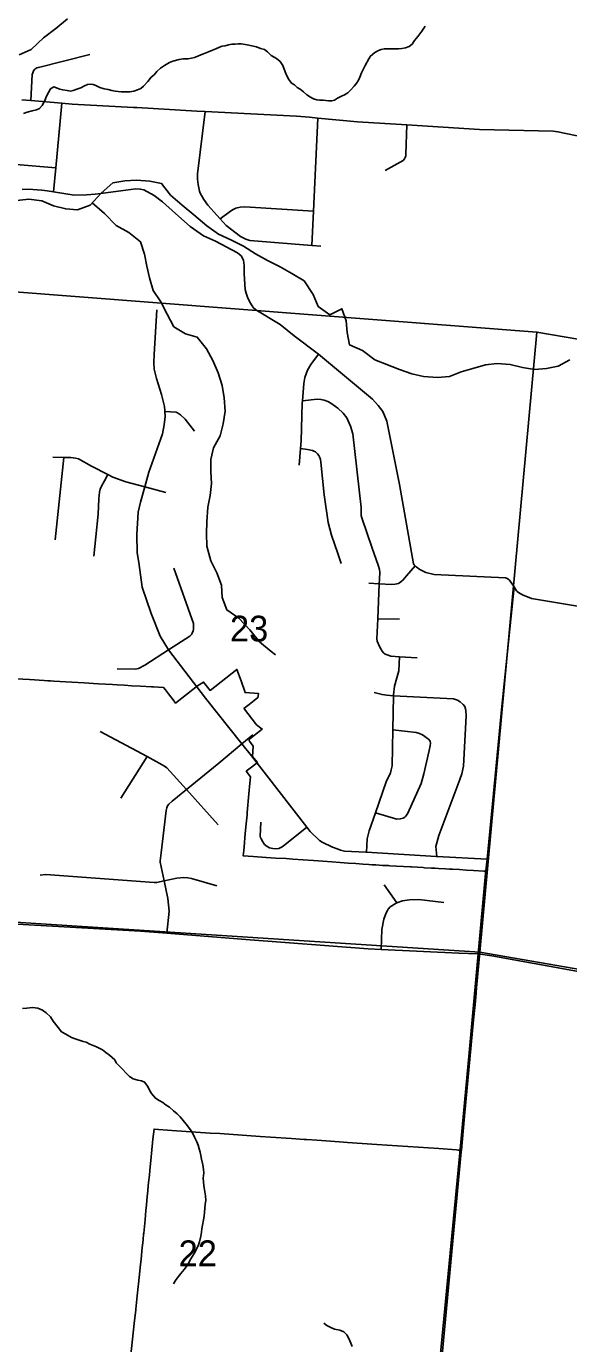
# Model space of a CAD drawing. Extents: x -18.8 to 34, y 0 to 22.
# Drawn here: x 26.735 to 27.616, y 18.608 to 20.748 of the extents above; entities that cross this region are included whole.
import ezdxf

# ---------------------------------------------------------------- set-up
doc = ezdxf.new("R2010")
doc.units = 0
for name, color, linetype in [('GM_X_City_Street', 7, 'Continuous'), ('GM_X_Corporation', 7, 'Continuous'), ('GM_X_County_Road', 7, 'Continuous'), ('GM_X_Minor_River', 7, 'Continuous'), ('GM_X_Section', 7, 'Continuous'), ('GM_X_Section_Text', 7, 'Continuous')]:
    doc.layers.add(name, color=color, linetype=linetype)

msp = doc.modelspace()

# ---------------------------------------------------------------- linework, layer by layer
at = {"layer": 'GM_X_City_Street'}
for p, q in [((26.7816, 19.914), (26.7953, 20.0478)), ((27.3406, 19.785), (27.3053, 19.7857)), ((26.8879, 19.4946), (26.931, 19.5619)), ((27.3362, 19.3242), (27.3157, 19.3537))]:
    msp.add_line(p, q, dxfattribs=at)
for points in [[(26.7421, 20.6275), (26.7443, 20.6701), (26.745, 20.6724), (26.7465, 20.6759), (26.7485, 20.6787), (26.7515, 20.6806), (26.7543, 20.6814), (26.8376, 20.7022)], [(26.7787, 20.4793), (26.7824, 20.5182), (26.7921, 20.6234)], [(27.213, 20.3913), (27.1982, 20.3924), (27.0979, 20.4004), (27.0911, 20.4022), (27.0826, 20.4068), (27.0594, 20.4249), (27.0496, 20.4356), (27.0293, 20.4578), (27.0228, 20.4667), (27.0172, 20.4769), (27.016, 20.4803), (27.0136, 20.4915), (27.0126, 20.4997), (27.0125, 20.5087), (27.0252, 20.6099)], [(27.1982, 20.3924), (27.2009, 20.4481), (27.2082, 20.5992)], [(27.3177, 20.5141), (27.3466, 20.5303), (27.349, 20.5327), (27.3502, 20.5352), (27.3508, 20.5376), (27.3512, 20.5405), (27.3528, 20.5881)], [(26.5012, 20.55), (26.5322, 20.5479), (26.5939, 20.5425), (26.6559, 20.5293), (26.7182, 20.5238), (26.7824, 20.5182)], [(26.7276, 20.4833), (26.7375, 20.4837), (26.7595, 20.4823), (26.7683, 20.4809), (26.7787, 20.4793), (26.8123, 20.474), (26.8321, 20.4746), (26.8464, 20.4757), (26.8512, 20.4761), (26.8882, 20.481), (26.9123, 20.4841), (26.9196, 20.4838), (26.9255, 20.4824), (26.9422, 20.4733), (26.9558, 20.4632), (26.9767, 20.4444), (27.0008, 20.4229), (27.0226, 20.4079), (27.0416, 20.399), (27.0777, 20.3804), (27.0835, 20.3752), (27.0874, 20.3685), (27.0885, 20.3594), (27.0887, 20.3461), (27.0903, 20.3205), (27.0917, 20.3145), (27.0936, 20.3082), (27.0959, 20.3031), (27.0985, 20.2985), (27.1033, 20.2916), (27.1075, 20.2875), (27.1471, 20.2637), (27.1695, 20.2452), (27.2093, 20.2154), (27.297, 20.1428), (27.306, 20.1321), (27.3139, 20.1223), (27.3201, 20.1068), (27.3408, 20.004), (27.3634, 19.8752), (27.3644, 19.8733), (27.3662, 19.8716), (27.3676, 19.8703), (27.374, 19.866), (27.3833, 19.8611), (27.3969, 19.8578), (27.5129, 19.8524), (27.5145, 19.8518), (27.5166, 19.8505), (27.5192, 19.8484), (27.5206, 19.8468), (27.526, 19.8393), (27.527, 19.8376), (27.531, 19.8312), (27.5317, 19.8303), (27.5359, 19.8274), (27.5405, 19.8246), (27.5551, 19.8187), (27.7143, 19.7924)], [(27.0496, 20.4356), (27.0661, 20.4478), (27.0706, 20.4507), (27.075, 20.4527), (27.0821, 20.4543), (27.0896, 20.4548), (27.2009, 20.4481)], [(27.0255, 19.6571), (26.9657, 19.7352), (26.9519, 19.7576), (26.9375, 19.7944), (26.923, 19.8372), (26.9172, 19.8774), (26.9148, 19.8931), (26.9142, 19.9228), (26.9165, 19.9592), (26.9202, 19.975), (26.927, 19.9999), (26.9337, 20.0242), (26.947, 20.0619), (26.9557, 20.0864), (26.9586, 20.1011), (26.9599, 20.1143), (26.9597, 20.1227), (26.9596, 20.1239), (26.9591, 20.1307), (26.9539, 20.1503), (26.9459, 20.1762), (26.9425, 20.1915), (26.9417, 20.2022), (26.9422, 20.2151), (26.9468, 20.2875)], [(27.178, 20.0353), (27.18, 20.0622), (27.1809, 20.0748), (27.1827, 20.1359), (27.1831, 20.1401), (27.1856, 20.1681), (27.1868, 20.1776), (27.1911, 20.1895), (27.1968, 20.1988), (27.2093, 20.2154)], [(27.3694, 19.7225), (27.341, 19.7242), (27.3266, 19.7251), (27.3221, 19.7267), (27.3176, 19.7285), (27.315, 19.7306), (27.3125, 19.7333), (27.3083, 19.7407), (27.3046, 19.7495), (27.3039, 19.7535), (27.3053, 19.7857), (27.3077, 19.8425), (27.308, 19.8502), (27.3089, 19.8616), (27.3083, 19.8661), (27.3063, 19.8728), (27.2961, 19.9006), (27.2794, 19.9498), (27.2786, 19.9538), (27.2784, 19.9667), (27.2648, 20.0861), (27.2613, 20.0987), (27.255, 20.1123), (27.2492, 20.1197), (27.2405, 20.1281), (27.2291, 20.1362), (27.2245, 20.1387), (27.2186, 20.1407), (27.213, 20.1421), (27.2069, 20.1428), (27.1831, 20.1401)], [(26.9597, 20.1227), (26.9781, 20.1215), (26.9803, 20.1205), (26.9851, 20.1171), (26.9928, 20.1099), (27.0079, 20.0906)], [(27.246, 19.8754), (27.2406, 19.8916), (27.2305, 19.9217), (27.225, 19.9424), (27.2185, 19.9872), (27.2132, 20.0403), (27.2122, 20.0443), (27.2109, 20.0487), (27.2095, 20.0513), (27.2077, 20.0538), (27.2041, 20.0568), (27.2018, 20.0581), (27.1996, 20.0591), (27.1913, 20.0606), (27.18, 20.0622)], [(26.7778, 20.0481), (26.7953, 20.0478), (26.8067, 20.0476), (26.8143, 20.0469), (26.8191, 20.0455), (26.8406, 20.0336), (26.867, 20.0199), (26.8752, 20.0157), (26.8961, 20.008), (26.927, 19.9999), (26.9611, 19.9911)], [(26.8443, 19.8874), (26.8475, 19.9188), (26.8513, 19.9555), (26.8524, 19.9809), (26.8533, 19.9916), (26.8545, 19.9962), (26.8567, 20.0013), (26.8616, 20.0098), (26.867, 20.0199)], [(26.8824, 19.7043), (26.9113, 19.7039), (26.917, 19.7048), (26.9271, 19.7104), (26.9657, 19.7352), (27.0004, 19.7576), (27.0028, 19.7605), (27.0038, 19.7622), (27.0054, 19.7664), (27.006, 19.769), (27.0062, 19.7738), (27.006, 19.7781), (26.9741, 19.8681)], [(27.291, 19.8434), (27.3077, 19.8425), (27.3278, 19.8414), (27.3335, 19.8419), (27.3389, 19.8432), (27.3431, 19.8458), (27.3468, 19.8489), (27.3519, 19.8556), (27.3662, 19.8716)], [(27.4802, 19.3721), (27.4831, 19.3951), (27.4934, 19.5021), (27.507, 19.6435), (27.527, 19.8376)], [(27.2872, 19.4066), (27.2881, 19.4283), (27.2917, 19.4414), (27.3018, 19.4708), (27.319, 19.5209), (27.3261, 19.5358), (27.3274, 19.5406), (27.3289, 19.547), (27.33, 19.6052), (27.3311, 19.6609), (27.3312, 19.6625), (27.3325, 19.6762), (27.3365, 19.6901), (27.3397, 19.7013), (27.341, 19.7242)], [(27.4012, 19.3998), (27.3996, 19.4158), (27.4046, 19.4335), (27.4389, 19.5248), (27.4419, 19.5338), (27.4447, 19.5462), (27.449, 19.6282), (27.4486, 19.6366), (27.448, 19.6395), (27.447, 19.6431), (27.4442, 19.6467), (27.4393, 19.651), (27.435, 19.6534), (27.43, 19.6552), (27.4282, 19.6557), (27.3311, 19.6609), (27.3201, 19.6615), (27.3125, 19.6626), (27.2998, 19.6662)], [(27.0255, 19.6571), (27.0849, 19.5826), (27.1005, 19.563)], [(26.8545, 19.6029), (26.931, 19.5619), (26.9555, 19.5487), (26.9592, 19.5465), (26.9626, 19.5438), (26.9945, 19.5084), (27.0463, 19.4509)], [(27.33, 19.6052), (27.3677, 19.6009), (27.3735, 19.5992), (27.3781, 19.5974), (27.3877, 19.5905), (27.3903, 19.587), (27.3912, 19.5835), (27.3906, 19.5793), (27.3888, 19.5718), (27.3804, 19.5342), (27.3759, 19.5184), (27.3541, 19.4699), (27.3512, 19.4651), (27.3494, 19.4633), (27.3465, 19.4619), (27.3419, 19.4607), (27.3366, 19.4604), (27.3018, 19.4708)], [(26.963, 19.2749), (26.9667, 19.3106), (26.9645, 19.3316), (26.9585, 19.36), (26.9521, 19.3906), (26.9519, 19.3926), (26.9536, 19.4058), (26.9616, 19.4746), (26.9628, 19.4787), (26.9641, 19.4821), (26.9661, 19.4848), (26.9716, 19.4898), (26.9945, 19.5084), (27.0472, 19.5512), (27.0849, 19.5826), (27.1027, 19.5975)], [(27.4831, 19.3951), (27.4012, 19.3998), (27.4005, 19.3998), (27.2872, 19.4066), (27.286, 19.4067), (27.2516, 19.4085), (27.2451, 19.4101), (27.2409, 19.4114), (27.2321, 19.4148), (27.2149, 19.4227), (27.2109, 19.4259), (27.1956, 19.4402), (27.19, 19.4475), (27.1005, 19.563)], [(27.1157, 19.4555), (27.1143, 19.4327), (27.1147, 19.4307), (27.1159, 19.4281), (27.1185, 19.4234), (27.1217, 19.4193), (27.1258, 19.4159), (27.1296, 19.4139), (27.1351, 19.4124), (27.1399, 19.4122), (27.1446, 19.4128), (27.1499, 19.4153), (27.1544, 19.4184), (27.19, 19.4475)], [(26.7572, 19.3694), (26.766, 19.3702), (26.847, 19.3642), (26.942, 19.3573), (26.9461, 19.3573), (26.9585, 19.36), (26.9788, 19.3644), (26.9903, 19.3654), (26.9967, 19.3651), (27.0027, 19.3638), (27.044, 19.3521)], [(27.4385, 18.9183), (27.4537, 19.0808), (27.4685, 19.2413), (27.4802, 19.3721)], [(27.3112, 19.2486), (27.3118, 19.2812), (27.3152, 19.2978), (27.3191, 19.3083), (27.3211, 19.3121), (27.3221, 19.314), (27.3256, 19.3179), (27.3353, 19.3239), (27.3362, 19.3242), (27.3457, 19.3277), (27.3572, 19.3291), (27.372, 19.3296), (27.4129, 19.3248)], [(27.4297, 17.726), (27.415, 17.7278), (27.3957, 17.7321), (27.3799, 17.7377), (27.3704, 17.7435), (27.3623, 17.7499), (27.3558, 17.7572), (27.3525, 17.7615), (27.3497, 17.7668), (27.3452, 17.7801), (27.3435, 17.7868), (27.3412, 17.7963), (27.3391, 17.8149), (27.3386, 17.8377), (27.3436, 17.9166), (27.3738, 18.2085), (27.4, 18.5138), (27.4385, 18.9183)]]:
    msp.add_lwpolyline(points, dxfattribs=at)
at = {"layer": 'GM_X_Corporation'}
msp.add_lwpolyline([(26.7181, 19.6884), (26.7396, 19.687), (26.7636, 19.6855), (26.7697, 19.6852), (26.774, 19.6849), (26.7792, 19.6846), (26.8084, 19.6829), (26.8283, 19.6817), (26.8435, 19.6808), (26.8519, 19.6803), (26.8744, 19.679), (26.882, 19.6785), (26.8942, 19.6778), (26.9055, 19.6771), (26.9202, 19.6763), (26.9378, 19.6752), (26.9412, 19.675), (26.9575, 19.674), (26.9604, 19.6703), (26.9653, 19.6639), (26.9732, 19.6539), (26.977, 19.649), (27.0052, 19.6711), (27.0128, 19.677), (27.0226, 19.6829), (27.0331, 19.6694), (27.0766, 19.7035), (27.0834, 19.6848), (27.0902, 19.6661), (27.09, 19.6659), (27.1115, 19.6645), (27.1115, 19.6643), (27.1112, 19.6609), (27.1108, 19.6579), (27.1047, 19.6531), (27.0965, 19.6467), (27.0879, 19.64), (27.0888, 19.6389), (27.1069, 19.6158), (27.1086, 19.6137), (27.1178, 19.6065), (27.1052, 19.5966), (27.0977, 19.5908), (27.0974, 19.5905), (27.0971, 19.5901), (27.0969, 19.5897), (27.0967, 19.5893), (27.0966, 19.5889), (27.0966, 19.5884), (27.0967, 19.588), (27.0968, 19.5875), (27.097, 19.5871), (27.0972, 19.5868), (27.1033, 19.579), (27.102, 19.5623), (27.1099, 19.5522), (27.1004, 19.5447), (27.0919, 19.5382), (27.0989, 19.5293), (27.0979, 19.519), (27.0962, 19.5016), (27.0935, 19.471), (27.0931, 19.4672), (27.0918, 19.4525), (27.0903, 19.4372), (27.0884, 19.4155), (27.0878, 19.4095), (27.087, 19.4005), (27.1028, 19.3995), (27.1243, 19.3982), (27.1394, 19.3972), (27.1564, 19.3962), (27.1675, 19.3955), (27.1841, 19.3944), (27.201, 19.3932), (27.2164, 19.3921), (27.2307, 19.3911), (27.2443, 19.3901), (27.2575, 19.3891), (27.2697, 19.3882), (27.2813, 19.3873), (27.2907, 19.3866), (27.2963, 19.3862), (27.3021, 19.3859), (27.3134, 19.3853), (27.3228, 19.3848), (27.3248, 19.3846), (27.3361, 19.384), (27.3474, 19.3834), (27.3588, 19.3828), (27.3604, 19.3827), (27.3701, 19.3821), (27.3794, 19.3816), (27.3815, 19.3815), (27.3928, 19.3808), (27.3983, 19.3806), (27.4042, 19.3802), (27.4155, 19.3796), (27.4222, 19.3792), (27.4269, 19.3789), (27.4382, 19.3783), (27.4496, 19.3777), (27.4609, 19.377), (27.4779, 19.3761), (27.483, 19.3759), (27.4808, 19.352), (27.4766, 19.3088), (27.4736, 19.2762), (27.4707, 19.2412), (27.4669, 19.1993), (27.4666, 19.1969), (27.4651, 19.1779), (27.4634, 19.1591), (27.4602, 19.1295), (27.4579, 19.1038), (27.4466, 18.978), (27.4416, 18.9225), (27.436, 18.9229), (27.4333, 18.9231), (27.4045, 18.9251), (27.3042, 18.932), (27.2564, 18.9352), (27.2435, 18.9361), (27.2062, 18.9387), (27.1896, 18.9398), (27.1881, 18.9399), (27.1857, 18.9401), (27.1653, 18.9415), (27.1313, 18.9438), (27.1143, 18.945), (27.0491, 18.9495), (27.0334, 18.9505), (26.9709, 18.9548), (26.9422, 18.9568), (26.9402, 18.9403), (26.9379, 18.9171), (26.9374, 18.9119), (26.9351, 18.8894), (26.9344, 18.8821), (26.9332, 18.8702), (26.9313, 18.851), (26.931, 18.8473), (26.9297, 18.8337), (26.9288, 18.8247), (26.9274, 18.8095), (26.9253, 18.7877), (26.9251, 18.7861), (26.9243, 18.7775), (26.9233, 18.7676), (26.923, 18.7652), (26.9223, 18.7578), (26.921, 18.7456), (26.9196, 18.7322), (26.9189, 18.726), (26.9167, 18.7055), (26.9162, 18.7014), (26.9146, 18.686), (26.9123, 18.6642), (26.9122, 18.6633), (26.9097, 18.6409), (26.9071, 18.6158), (26.9032, 18.5803)], dxfattribs=at)
at = {"layer": 'GM_X_County_Road'}
for points in [[(26.7271, 20.6288), (26.7421, 20.6275), (26.7921, 20.6234), (26.8088, 20.622), (26.9087, 20.6164)], [(26.9087, 20.6164), (26.914, 20.6161), (27.0115, 20.6106), (27.0252, 20.6099), (27.1734, 20.6025), (27.1946, 20.6004), (27.2082, 20.5992), (27.2725, 20.5933), (27.3528, 20.5881), (27.4706, 20.5805), (27.5906, 20.578), (27.5981, 20.5769), (27.6267, 20.5708), (27.8066, 20.5407), (27.8115, 20.5399)], [(26.1318, 19.3437), (26.1416, 19.3429), (26.2492, 19.3312), (26.3854, 19.3164), (26.4749, 19.3066), (26.5282, 19.301), (26.6527, 19.2938), (26.9203, 19.2782), (26.963, 19.2749), (27.0912, 19.2649), (27.2897, 19.2496), (27.3112, 19.2486), (27.4374, 19.2424), (27.4685, 19.2413)], [(27.4685, 19.2413), (27.4907, 19.2383), (27.7029, 19.1996), (27.8218, 19.1792)]]:
    msp.add_lwpolyline(points, dxfattribs=at)
at = {"layer": 'GM_X_Minor_River'}
for points in [[(26.8014, 20.7601), (26.7824, 20.7449), (26.7623, 20.7294), (26.7422, 20.7108), (26.7228, 20.7017)], [(27.1609, 20.6619), (27.1653, 20.6561), (27.1702, 20.653), (27.1746, 20.6487), (27.1795, 20.6459), (27.1847, 20.6416), (27.1903, 20.637), (27.1963, 20.633), (27.2012, 20.6306), (27.2064, 20.629), (27.2113, 20.6281), (27.217, 20.628), (27.2253, 20.627), (27.2307, 20.6269), (27.2352, 20.6283), (27.2402, 20.6313), (27.2468, 20.6349), (27.2514, 20.6371), (27.2568, 20.6404), (27.2614, 20.6444), (27.2669, 20.6512), (27.2712, 20.6564), (27.2739, 20.6609), (27.2763, 20.6658), (27.2791, 20.6725), (27.2819, 20.6782), (27.2851, 20.6845), (27.2907, 20.6951), (27.2938, 20.6999), (27.3008, 20.7058), (27.3065, 20.7091), (27.3111, 20.7106), (27.3161, 20.7116), (27.321, 20.7118), (27.3392, 20.7114), (27.3445, 20.7121), (27.3506, 20.7134), (27.3564, 20.7152), (27.3614, 20.7193), (27.3653, 20.7253), (27.3708, 20.7316), (27.3771, 20.7402), (27.3826, 20.7484)], [(26.7298, 20.6068), (26.7359, 20.6086), (26.7443, 20.6107), (26.7512, 20.6124), (26.7562, 20.6146), (26.7601, 20.6194), (26.7648, 20.6277), (26.7676, 20.6345), (26.774, 20.6465), (26.7794, 20.6498), (26.7888, 20.6461), (26.7937, 20.6449), (26.8009, 20.644), (26.8061, 20.6431), (26.8107, 20.6441), (26.8184, 20.6466), (26.8233, 20.648), (26.8291, 20.6513), (26.8337, 20.6535), (26.8386, 20.6541), (26.8432, 20.6536), (26.8477, 20.652), (26.8541, 20.6488), (26.8612, 20.6468), (26.8673, 20.6455), (26.8733, 20.6438), (26.879, 20.6429), (26.8839, 20.6424), (26.8884, 20.6419), (26.8964, 20.6418), (26.9029, 20.642), (26.9093, 20.643), (26.9154, 20.6448), (26.9204, 20.6473), (26.9251, 20.651), (26.9321, 20.6584), (26.9375, 20.6655), (26.9422, 20.6696), (26.9465, 20.6748), (26.9527, 20.68), (26.9588, 20.6844), (26.9669, 20.6895), (26.9723, 20.6917), (26.9826, 20.6941), (26.9894, 20.6951), (26.997, 20.6953), (27.0028, 20.6963), (27.0077, 20.6977), (27.0131, 20.6995), (27.018, 20.7017), (27.0226, 20.7035), (27.0307, 20.7067), (27.0372, 20.7096), (27.0426, 20.7118), (27.0483, 20.7143), (27.0529, 20.7157), (27.0575, 20.7167), (27.0628, 20.7181), (27.0685, 20.7191), (27.0738, 20.7194), (27.0788, 20.7197), (27.0833, 20.7196), (27.0932, 20.7182), (27.1007, 20.7165), (27.1086, 20.7148), (27.115, 20.7124), (27.1214, 20.7103), (27.1263, 20.7068), (27.1322, 20.701), (27.1408, 20.6958), (27.1468, 20.6908), (27.1512, 20.6846), (27.1569, 20.67), (27.1609, 20.6619)], [(26.719, 20.4655), (26.7384, 20.4674), (26.7596, 20.4648), (26.7786, 20.4564), (26.7987, 20.4515), (26.8177, 20.4503), (26.8382, 20.4579), (26.8561, 20.4769), (26.8751, 20.494), (26.8948, 20.497), (26.9138, 20.4985), (26.935, 20.4966), (26.9544, 20.4928), (26.9688, 20.4739), (26.9878, 20.4575), (27.0068, 20.442), (27.0277, 20.4241), (27.047, 20.4105), (27.0668, 20.4013), (27.0873, 20.3911), (27.107, 20.3786), (27.1264, 20.3679), (27.1469, 20.3577), (27.1659, 20.3467), (27.186, 20.3345), (27.2004, 20.3125), (27.2088, 20.2931), (27.2278, 20.2795), (27.2471, 20.2893), (27.2543, 20.2696), (27.2555, 20.2506), (27.2593, 20.2309), (27.2805, 20.2214), (27.3007, 20.2066), (27.3405, 20.1906), (27.3606, 20.1838), (27.38, 20.1796), (27.4024, 20.1777), (27.4218, 20.1796), (27.4408, 20.1872), (27.4597, 20.1921), (27.4802, 20.1982), (27.4996, 20.2005), (27.5205, 20.1986), (27.5406, 20.194), (27.5603, 20.191), (27.5797, 20.1921), (27.5987, 20.1963), (27.6177, 20.2062)], [(26.8417, 20.4616), (26.8618, 20.4439), (26.8804, 20.4249), (26.9009, 20.4131), (26.9202, 20.3983), (26.9267, 20.3782), (26.9301, 20.3584), (26.9347, 20.3395), (26.9407, 20.3193), (26.9533, 20.3004), (26.9635, 20.2806), (26.9741, 20.2601), (26.9931, 20.2487), (27.0121, 20.2434), (27.0273, 20.2244), (27.0375, 20.2051), (27.0463, 20.1853), (27.0527, 20.1648), (27.0558, 20.1447), (27.0573, 20.123), (27.0542, 20.1025), (27.0493, 20.0832), (27.0387, 20.0634), (27.0345, 20.0445), (27.0345, 20.0243), (27.0352, 20.0053), (27.033, 19.986), (27.0295, 19.967), (27.0276, 19.9435), (27.0273, 19.9241), (27.028, 19.904), (27.0345, 19.8801), (27.0443, 19.8603), (27.0516, 19.8406), (27.0527, 19.8204), (27.0603, 19.8003), (27.0796, 19.7867), (27.0975, 19.7677), (27.1134, 19.7483), (27.1324, 19.7327), (27.1393, 19.7274)], [(26.9024, 19.0423), (26.8852, 19.0597), (26.8804, 19.0647), (26.8782, 19.0693), (26.8697, 19.0771), (26.8637, 19.0814), (26.8585, 19.0857), (26.8488, 19.0905), (26.8375, 19.095), (26.8319, 19.0981), (26.827, 19.0994), (26.8202, 19.1011), (26.8157, 19.1031), (26.8078, 19.1059), (26.7988, 19.111), (26.7917, 19.115), (26.7865, 19.122), (26.778, 19.132), (26.7736, 19.1394), (26.7666, 19.1456), (26.761, 19.1499), (26.7531, 19.1535), (26.7448, 19.1545), (26.7353, 19.1535), (26.7284, 19.1525)], [(26.9024, 19.0423), (26.9083, 19.0386), (26.9155, 19.0364), (26.9215, 19.035), (26.9267, 19.0333), (26.9321, 19.0258), (26.9346, 19.02), (26.9378, 19.0146), (26.9443, 19.0071), (26.9506, 19.0034), (26.9562, 19.0001), (26.9617, 18.9957), (26.9669, 18.9925), (26.9739, 18.9865), (26.9794, 18.9817), (26.9846, 18.9769), (26.9896, 18.971), (26.9944, 18.9651), (26.9994, 18.958), (27.0041, 18.9518), (27.0079, 18.9436), (27.0118, 18.9362), (27.0139, 18.9308), (27.0152, 18.9247), (27.0169, 18.9193), (27.0178, 18.9139), (27.0191, 18.9082), (27.0214, 18.8986), (27.0226, 18.8913), (27.0228, 18.886), (27.0221, 18.8773), (27.0222, 18.8712), (27.0231, 18.8654), (27.024, 18.8582), (27.0255, 18.8482), (27.0259, 18.841), (27.0253, 18.8349), (27.0247, 18.8281), (27.0241, 18.8221), (27.0234, 18.8152), (27.0224, 18.8092), (27.0206, 18.8009), (27.0199, 18.7949), (27.019, 18.7896), (27.0179, 18.7828), (27.0157, 18.7737), (27.0139, 18.7674), (27.0106, 18.7614), (27.0082, 18.7562), (27.0033, 18.7488), (27, 18.7432), (26.9975, 18.7376), (26.9907, 18.7288), (26.9855, 18.7222), (26.9811, 18.717), (26.9767, 18.7107), (26.9735, 18.7056)], [(27.264, 18.6038), (27.2619, 18.6092), (27.2584, 18.6169), (27.2552, 18.6224), (27.2501, 18.6275), (27.2441, 18.6304), (27.2354, 18.6319), (27.2291, 18.6345), (27.2228, 18.6378), (27.2176, 18.6414)]]:
    msp.add_lwpolyline(points, dxfattribs=at)
at = {"layer": 'GM_X_Section'}
for points in [[(26.5751, 20.3275), (27.564, 20.2514), (27.4712, 19.2443), (26.4726, 19.3085)], [(27.564, 20.2514), (28.6206, 20.0711), (28.5218, 19.0623), (27.4712, 19.2443)], [(26.4726, 19.3085), (27.4712, 19.2443), (27.3751, 18.214), (26.3771, 18.3048)], [(27.4712, 19.2443), (28.5218, 19.0623), (28.4227, 18.0513), (27.3751, 18.214)]]:
    msp.add_lwpolyline(points, close=True, dxfattribs=at)

# ---------------------------------------------------------------- texts
at = {"layer": 'GM_X_Section_Text'}
for s, p in [('23', (27.0653, 19.7489)), ('22', (26.9819, 18.7342))]:
    msp.add_text(s, height=0.04186, rotation=0, dxfattribs=at).set_placement(p)

doc.saveas('drawing.dxf')
